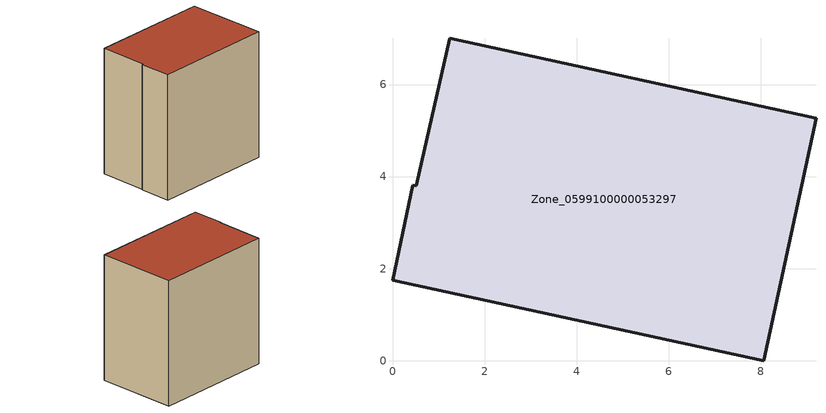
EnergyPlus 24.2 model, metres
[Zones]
Zone_0599100000053297
 floor ground (C_G): 1.25,7 9.2,5.27 8.06,0 0,1.75 0.44,3.81 0.51,3.8 z0
 wall outside (C_F): 8.06,0 9.2,5.27 1.25,7 0.51,3.8 0.44,3.81 0,1.75 8.06,0 z0:8.54
 roof outside (C_R): 9.2,5.27 1.25,7 0.51,3.8 0.44,3.81 0,1.75 8.06,0 z8.54
[BUILDING]
Pand.0599100000053297: North Axis=0; Terrain=City; Loads Convergence Tolerance Value=0.04; Temperature Convergence Tolerance Value=0.4; Solar Distribution=FullExterior; Maximum Number of Warmup Days=25; Minimum Number of Warmup Days=1
[Site:Location]
Rotterdam.The.Hague.AP_ZH_NLD Design_Conditions: Latitude=51.96; Longitude=4.45; Time Zone=1; Elevation=-4.5
[SITE:GROUNDTEMPERATURE:BUILDINGSURFACE]
18, 18, 18, 18, 18, 18, 18, 18, 18, 18, 18, 18
[MATERIAL] Thermal Absorptance=0.9; Solar Absorptance=0.7; Visible Absorptance=0.7
Name | Roughness | Thickness | Conductivity | Density | Specific Heat
G.TI.1975-1991 | MediumSmooth | 0.15 | 0.288461 | 540 | 1210
F.TI.1975-1991 | Rough | 0.3 | 0.230769 | 1920 | 840
R.TI.1975-1991 | MediumRough | 0.2 | 0.153846 | 1500 | 1000
[CONSTRUCTION]
C_G: G.TI.1975-1991
C_F: F.TI.1975-1991
C_R: R.TI.1975-1991
[ZONE]
Zone_0599100000053297: Type=1; Multiplier=1; Ceiling Height=Autocalculate; Volume=Autocalculate; Floor Area=autocalculate; Part of Total Floor Area=Yes
[ZONEINFILTRATION:DESIGNFLOWRATE]
Infil_Zone_0599100000053297: Zone or ZoneList or Space or SpaceList=Zone_0599100000053297; Schedule=AlwaysOn; Design Flow Rate Calculation Method=Flow/Area; Flow Rate per Floor Area=0.003; Constant Term Coefficient=1; Temperature Term Coefficient=0; Velocity Term Coefficient=0; Velocity Squared Term Coefficient=0
[HVACTEMPLATE:ZONE:IDEALLOADSAIRSYSTEM]
Zone_0599100000053297: Maximum Heating Supply Air Temperature=50; Minimum Cooling Supply Air Temperature=13; Maximum Heating Supply Air Humidity Ratio=0.0156; Minimum Cooling Supply Air Humidity Ratio=0.0077; Heating Limit=NoLimit; Cooling Limit=NoLimit; Dehumidification Control Type=ConstantSensibleHeatRatio; Cooling Sensible Heat Ratio=0.7; Dehumidification Setpoint=60; Humidification Control Type=None; Humidification Setpoint=30; Outdoor Air Method=None; Outdoor Air Flow Rate per Person=0.00944; Outdoor Air Flow Rate per Zone Floor Area=0; Outdoor Air Flow Rate per Zone=0; Demand Controlled Ventilation Type=None; Outdoor Air Economizer Type=NoEconomizer; Heat Recovery Type=None; Sensible Heat Recovery Effectiveness=0.7; Latent Heat Recovery Effectiveness=0.65
[ZONECONTROL:THERMOSTAT]
ThermostatControl_Zone_0599100000053297: Zone or ZoneList=Zone_0599100000053297; Control Type Schedule=DualSetpointControlType; Control 1=Thermostat_Zone_0599100000053297; Temperature Difference Between Cutout And Setpoint=0
[THERMOSTATSETPOINT:DUALSETPOINT]
Thermostat_Zone_0599100000053297: Heating Setpoint Temperature Schedule=HeatingSetpoint_Zone_0599100000053297; Cooling Setpoint Temperature Schedule=CoolingSetpoint_Zone_0599100000053297
[SCHEDULE:COMPACT]
HeatingSetpoint_Zone_0599100000053297: Through: 12/31, For: AllDays, Until: 24:00, 21
CoolingSetpoint_Zone_0599100000053297: Through: 12/31, For: AllDays, Until: 24:00, 24
DualSetpointControlType: Through: 12/31, For: AllDays, Until: 24:00, 4
AlwaysOn: Through: 12/31, For: AllDays, Until: 24:00, 1
